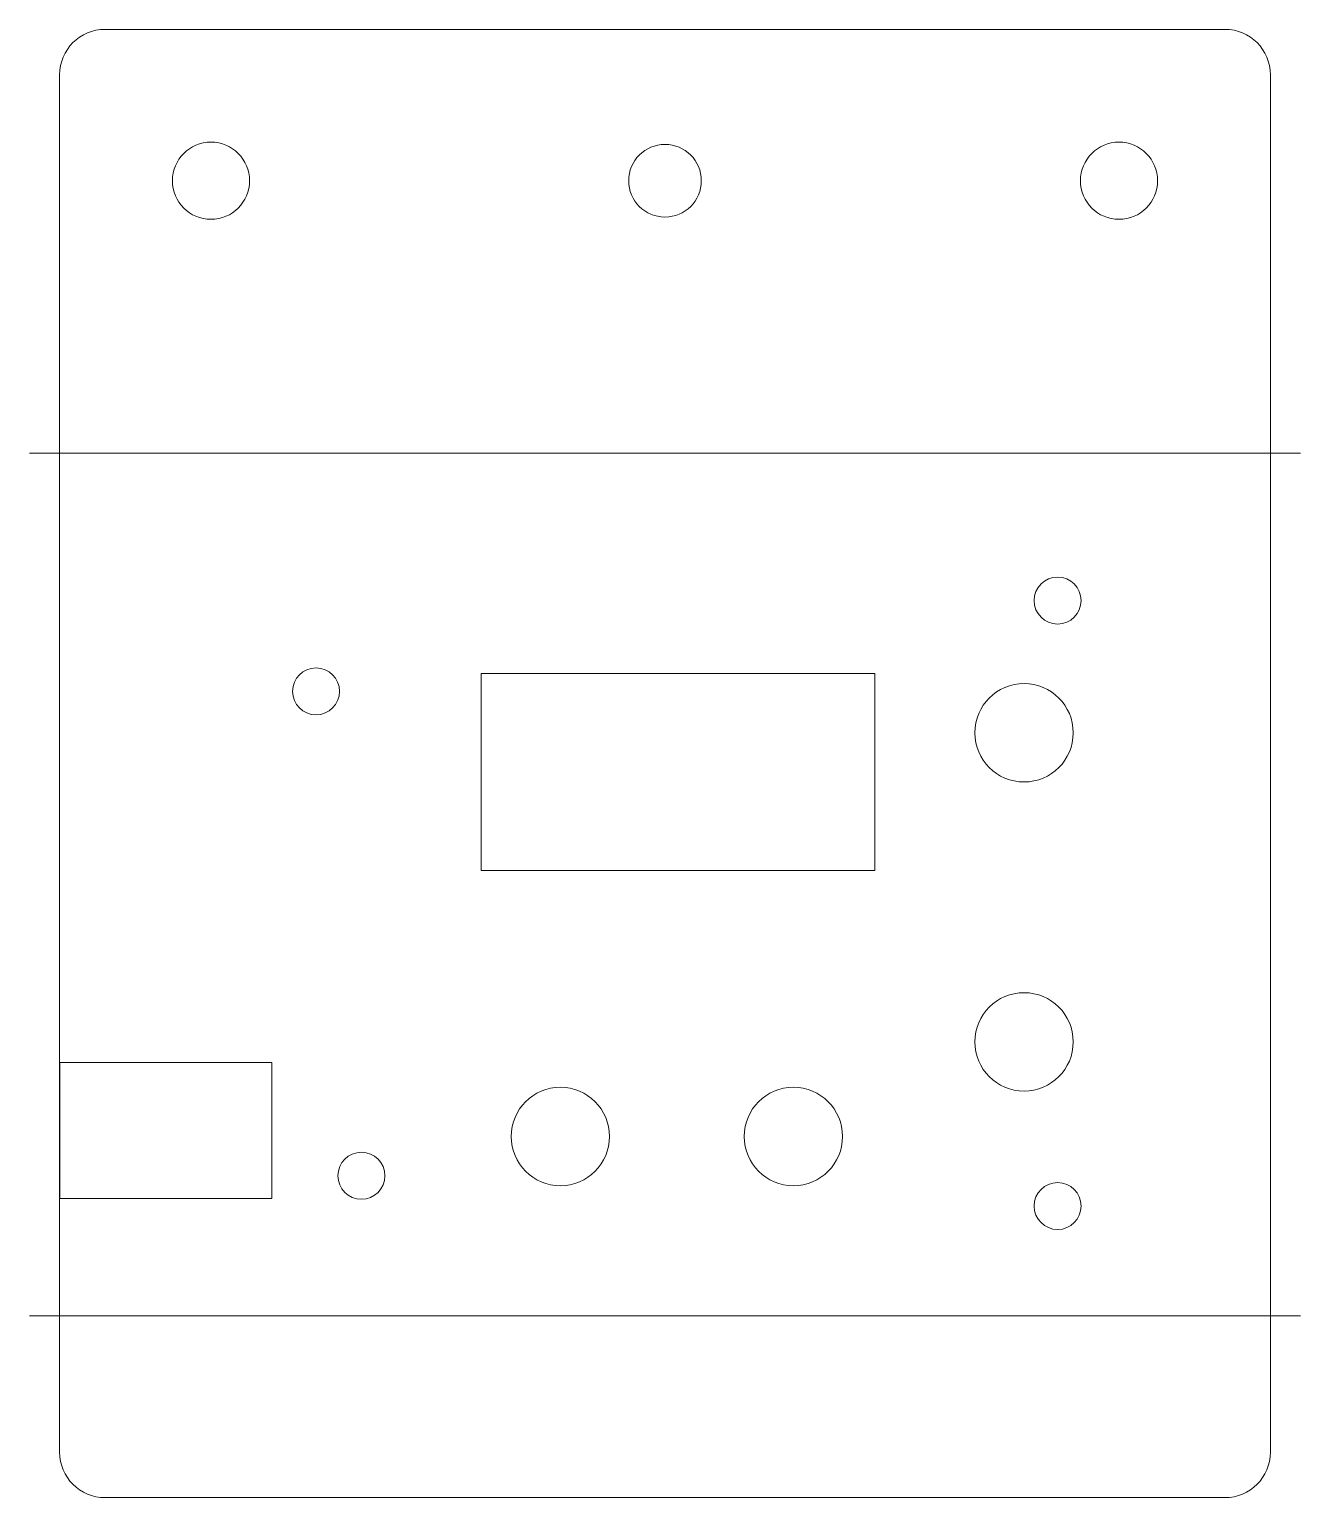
# Model space of a CAD drawing. Header units: inches. Extents: x 107.3 to 191.3, y -151.3 to -54.3.
import ezdxf

# ---------------------------------------------------------------- set-up
doc = ezdxf.new("R2010")
doc.units = ezdxf.units.IN
doc.header["$MEASUREMENT"] = 0
doc.layers.add('Layer 1', color=7, linetype='Continuous')
doc.layers.add('TOP CUTOUTS FOR LASER', color=7, linetype='Continuous')

# ---------------------------------------------------------------- blocks, each defined once
blk = doc.blocks.new('block 2')
at = {"layer": 'TOP CUTOUTS FOR LASER', "lineweight": 0}
blk.add_open_spline([(149.325, -66.691), (148, -66.691), (146.925, -65.617), (146.925, -64.291), (146.925, -62.966), (148, -61.891), (149.325, -61.891), (150.65, -61.891), (151.725, -62.966), (151.725, -64.291), (151.725, -65.617), (150.65, -66.691), (149.325, -66.691), (149.325, -66.691), (149.325, -66.691), (149.325, -66.691)], degree=3, knots=[0, 0, 0, 0, 1, 1, 1, 2, 2, 2, 3, 3, 3, 4, 4, 4, 5, 5, 5, 5], dxfattribs=at)

msp = doc.modelspace()

# ---------------------------------------------------------------- linework, layer by layer
at = {"layer": 'Layer 1', "lineweight": 0}
for points, knots in [([(186.325, -151.291), (186.325, -151.291), (112.325, -151.291), (112.325, -151.291), (110.668, -151.291), (109.325, -149.948), (109.325, -148.291), (109.325, -148.291), (109.325, -57.291), (109.325, -57.291), (109.325, -55.634), (110.668, -54.291), (112.325, -54.291), (112.325, -54.291), (186.325, -54.291), (186.325, -54.291), (187.982, -54.291), (189.325, -55.634), (189.325, -57.291), (189.325, -57.291), (189.325, -148.291), (189.325, -148.291), (189.325, -149.948), (187.982, -151.291), (186.325, -151.291)], [0, 0, 0, 0, 1, 1, 1, 2, 2, 2, 3, 3, 3, 4, 4, 4, 5, 5, 5, 6, 6, 6, 7, 7, 7, 8, 8, 8, 8]), ([(121.875, -64.291), (121.875, -65.7), (120.733, -66.841), (119.325, -66.841), (117.917, -66.841), (116.775, -65.7), (116.775, -64.291), (116.775, -62.883), (117.917, -61.741), (119.325, -61.741), (120.733, -61.741), (121.875, -62.883), (121.875, -64.291)], [0, 0, 0, 0, 1, 1, 1, 2, 2, 2, 3, 3, 3, 4, 4, 4, 4]), ([(181.875, -64.291), (181.875, -65.7), (180.733, -66.841), (179.325, -66.841), (177.917, -66.841), (176.775, -65.7), (176.775, -64.291), (176.775, -62.883), (177.917, -61.741), (179.325, -61.741), (180.733, -61.741), (181.875, -62.883), (181.875, -64.291)], [0, 0, 0, 0, 1, 1, 1, 2, 2, 2, 3, 3, 3, 4, 4, 4, 4])]:
    msp.add_open_spline(points, degree=3, knots=knots, dxfattribs=at)
at = {"layer": 'TOP CUTOUTS FOR LASER', "lineweight": 0}
for points in [[(107.325, -82.291), (191.325, -82.291)], [(163.189, -109.851), (137.189, -109.851), (137.189, -96.851), (163.189, -96.851), (163.189, -109.851)], [(123.348, -131.538), (109.348, -131.538), (109.348, -122.538), (123.348, -122.538), (123.348, -131.538)], [(107.325, -139.291), (191.325, -139.291)]]:
    msp.add_lwpolyline(points, dxfattribs=at)
for points in [[(176.817, -92.026), (176.817, -92.882), (176.123, -93.576), (175.267, -93.576), (174.411, -93.576), (173.717, -92.882), (173.717, -92.026), (173.717, -91.17), (174.411, -90.476), (175.267, -90.476), (176.123, -90.476), (176.817, -91.17), (176.817, -92.026)], [(127.817, -98.026), (127.817, -98.882), (127.123, -99.576), (126.267, -99.576), (125.411, -99.576), (124.717, -98.882), (124.717, -98.026), (124.717, -97.17), (125.411, -96.476), (126.267, -96.476), (127.123, -96.476), (127.817, -97.17), (127.817, -98.026)], [(176.299, -100.762), (176.299, -102.557), (174.844, -104.012), (173.049, -104.012), (171.254, -104.012), (169.799, -102.557), (169.799, -100.762), (169.799, -98.968), (171.254, -97.512), (173.049, -97.512), (174.844, -97.512), (176.299, -98.968), (176.299, -100.762)], [(176.299, -121.181), (176.299, -122.976), (174.844, -124.431), (173.049, -124.431), (171.254, -124.431), (169.799, -122.976), (169.799, -121.181), (169.799, -119.386), (171.254, -117.931), (173.049, -117.931), (174.844, -117.931), (176.299, -119.386), (176.299, -121.181)], [(145.66, -127.432), (145.66, -129.227), (144.205, -130.682), (142.41, -130.682), (140.615, -130.682), (139.16, -129.227), (139.16, -127.432), (139.16, -125.638), (140.615, -124.182), (142.41, -124.182), (144.205, -124.182), (145.66, -125.638), (145.66, -127.432)], [(161.059, -127.432), (161.059, -129.227), (159.604, -130.682), (157.809, -130.682), (156.014, -130.682), (154.559, -129.227), (154.559, -127.432), (154.559, -125.638), (156.014, -124.182), (157.809, -124.182), (159.604, -124.182), (161.059, -125.638), (161.059, -127.432)], [(130.817, -130.026), (130.817, -130.882), (130.123, -131.576), (129.267, -131.576), (128.411, -131.576), (127.717, -130.882), (127.717, -130.026), (127.717, -129.17), (128.411, -128.476), (129.267, -128.476), (130.123, -128.476), (130.817, -129.17), (130.817, -130.026)], [(176.817, -132.026), (176.817, -132.882), (176.123, -133.576), (175.267, -133.576), (174.411, -133.576), (173.717, -132.882), (173.717, -132.026), (173.717, -131.17), (174.411, -130.476), (175.267, -130.476), (176.123, -130.476), (176.817, -131.17), (176.817, -132.026)]]:
    msp.add_open_spline(points, degree=3, knots=[0, 0, 0, 0, 1, 1, 1, 2, 2, 2, 3, 3, 3, 4, 4, 4, 4], dxfattribs=at)

# ---------------------------------------------------------------- block references
at = {"layer": 'TOP CUTOUTS FOR LASER'}
msp.add_blockref('block 2', (0, 0), dxfattribs=at)

doc.saveas('drawing.dxf')
